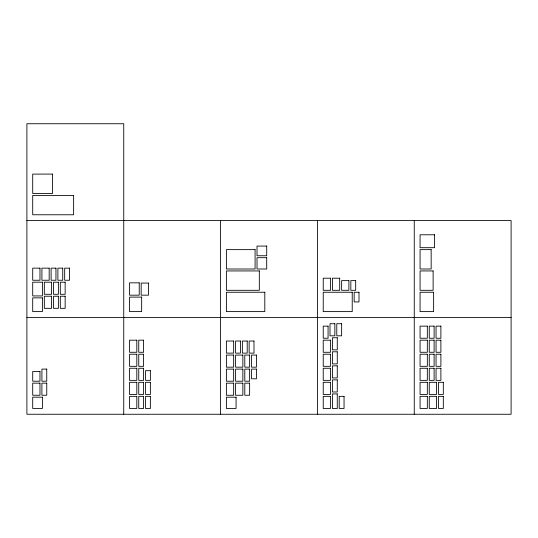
<?xml version="1.0" encoding="UTF-8"?>
<svg xmlns="http://www.w3.org/2000/svg" width="538" height="538" viewBox="0 0 538 538"><rect width="100%" height="100%" fill="white"/><g stroke="black" fill="none" stroke-linecap="round" stroke-linejoin="round"><path stroke-width="0.81" d="M26.9 220.58L511.1 220.58L511.1 414.26L26.9 414.26L26.9 123.74L123.74 123.74L123.74 414.26M26.9 317.42L511.1 317.42M414.26 220.58L414.26 414.26M317.42 220.58L317.42 414.26M220.58 220.58L220.58 414.26M52.563 174.097L32.71 174.097L32.71 193.465L52.563 193.465L52.563 174.097M73.625 195.402L32.71 195.402L32.71 214.77L73.625 214.77L73.625 195.402M434.596 234.783L420.07 234.783L420.07 247.695L434.596 247.695L434.596 234.783M266.7 246.074L257.016 246.074L257.016 255.758L266.7 255.758L266.7 246.074M255.079 249.632L226.39 249.632L226.39 269L255.079 269L255.079 249.632M431.16 249.632L420.07 249.632L420.07 269L431.16 269L431.16 249.632M266.7 257.695L257.016 257.695L257.016 269L266.7 269L266.7 257.695M39.973 268.146L32.71 268.146L32.71 280.251L39.973 280.251L39.973 268.146M49.173 268.146L41.91 268.146L41.91 280.251L49.173 280.251L49.173 268.146M55.952 268.146L51.11 268.146L51.11 280.251L55.952 280.251L55.952 268.146M62.731 268.146L57.889 268.146L57.889 280.251L62.731 280.251L62.731 268.146M69.51 268.146L64.668 268.146L64.668 280.251L69.51 280.251L69.51 268.146M259.316 270.937L226.39 270.937L226.39 290.305L259.316 290.305L259.316 270.937M433.117 270.937L420.07 270.937L420.07 290.305L433.117 290.305L433.117 270.937M330.493 278.2L323.23 278.2L323.23 290.305L330.493 290.305L330.493 278.2M339.693 278.2L332.43 278.2L332.43 290.305L339.693 290.305L339.693 278.2M348.893 280.621L341.63 280.621L341.63 290.305L348.893 290.305L348.893 280.621M355.672 280.621L350.83 280.621L350.83 290.305L355.672 290.305L355.672 280.621M42.394 282.188L32.71 282.188L32.71 295.927L42.394 295.927L42.394 282.188M51.594 282.188L44.331 282.188L44.331 294.293L51.594 294.293L51.594 282.188M58.373 282.188L53.531 282.188L53.531 294.293L58.373 294.293L58.373 282.188M65.152 282.188L60.31 282.188L60.31 294.293L65.152 294.293L65.152 282.188M139.234 282.833L129.55 282.833L129.55 295.174L139.234 295.174L139.234 282.833M148.434 283.069L141.171 283.069L141.171 295.174L148.434 295.174L148.434 283.069M264.804 292.242L226.39 292.242L226.39 311.61L264.804 311.61L264.804 292.242M352.222 292.242L323.23 292.242L323.23 311.61L352.222 311.61L352.222 292.242M359.001 292.242L354.159 292.242L354.159 301.926L359.001 301.926L359.001 292.242M433.628 292.242L420.07 292.242L420.07 311.61L433.628 311.61L433.628 292.242M51.594 296.23L44.331 296.23L44.331 308.335L51.594 308.335L51.594 296.23M58.373 296.23L53.531 296.23L53.531 308.335L58.373 308.335L58.373 296.23M65.152 296.23L60.31 296.23L60.31 308.335L65.152 308.335L65.152 296.23M141.655 297.111L129.55 297.111L129.55 311.61L141.655 311.61L141.655 297.111M42.394 297.864L32.71 297.864L32.71 311.61L42.394 311.61L42.394 297.864M334.851 323.715L330.009 323.715L330.009 335.82L334.851 335.82L334.851 323.715M341.63 323.715L336.788 323.715L336.788 335.82L341.63 335.82L341.63 323.715M328.072 326.136L323.23 326.136L323.23 338.241L328.072 338.241L328.072 326.136M427.333 326.136L420.07 326.136L420.07 338.241L427.333 338.241L427.333 326.136M434.112 326.136L429.27 326.136L429.27 338.241L434.112 338.241L434.112 326.136M440.891 326.136L436.049 326.136L436.049 338.241L440.891 338.241L440.891 326.136M337.272 337.756L332.43 337.756L332.43 349.861L337.272 349.861L337.272 337.756M136.813 340.177L129.55 340.177L129.55 352.282L136.813 352.282L136.813 340.177M143.592 340.177L138.75 340.177L138.75 352.282L143.592 352.282L143.592 340.177M330.493 340.177L323.23 340.177L323.23 352.282L330.493 352.282L330.493 340.177M427.333 340.177L420.07 340.177L420.07 352.282L427.333 352.282L427.333 340.177M434.112 340.177L429.27 340.177L429.27 352.282L434.112 352.282L434.112 340.177M440.891 340.177L436.049 340.177L436.049 352.282L440.891 352.282L440.891 340.177M233.653 341.025L226.39 341.025L226.39 353.13L233.653 353.13L233.653 341.025M240.432 341.025L235.59 341.025L235.59 353.13L240.432 353.13L240.432 341.025M247.211 341.025L242.369 341.025L242.369 353.13L247.211 353.13L247.211 341.025M253.99 341.025L249.148 341.025L249.148 353.13L253.99 353.13L253.99 341.025M337.272 351.798L332.43 351.798L332.43 363.903L337.272 363.903L337.272 351.798M136.813 354.219L129.55 354.219L129.55 366.324L136.813 366.324L136.813 354.219M143.592 354.219L138.75 354.219L138.75 366.324L143.592 366.324L143.592 354.219M330.493 354.219L323.23 354.219L323.23 366.324L330.493 366.324L330.493 354.219M427.333 354.219L420.07 354.219L420.07 366.324L427.333 366.324L427.333 354.219M434.112 354.219L429.27 354.219L429.27 366.324L434.112 366.324L434.112 354.219M440.891 354.219L436.049 354.219L436.049 366.324L440.891 366.324L440.891 354.219M233.653 355.067L226.39 355.067L226.39 367.172L233.653 367.172L233.653 355.067M242.853 355.067L235.59 355.067L235.59 367.172L242.853 367.172L242.853 355.067M249.632 355.067L244.79 355.067L244.79 367.172L249.632 367.172L249.632 355.067M256.411 355.067L251.569 355.067L251.569 367.172L256.411 367.172L256.411 355.067M337.272 365.84L332.43 365.84L332.43 377.945L337.272 377.945L337.272 365.84M136.813 368.261L129.55 368.261L129.55 380.366L136.813 380.366L136.813 368.261M143.592 368.261L138.75 368.261L138.75 380.366L143.592 380.366L143.592 368.261M330.493 368.261L323.23 368.261L323.23 380.366L330.493 380.366L330.493 368.261M427.333 368.261L420.07 368.261L420.07 380.366L427.333 380.366L427.333 368.261M434.112 368.261L429.27 368.261L429.27 380.366L434.112 380.366L434.112 368.261M440.891 368.261L436.049 368.261L436.049 380.366L440.891 380.366L440.891 368.261M46.752 369.102L41.91 369.102L41.91 381.207L46.752 381.207L46.752 369.102M233.653 369.108L226.39 369.108L226.39 381.213L233.653 381.213L233.653 369.108M242.853 369.108L235.59 369.108L235.59 381.213L242.853 381.213L242.853 369.108M249.632 369.108L244.79 369.108L244.79 381.213L249.632 381.213L249.632 369.108M256.411 369.108L251.569 369.108L251.569 378.792L256.411 378.792L256.411 369.108M150.371 370.682L145.529 370.682L145.529 380.366L150.371 380.366L150.371 370.682M39.973 371.523L32.71 371.523L32.71 381.207L39.973 381.207L39.973 371.523M337.272 379.882L332.43 379.882L332.43 391.987L337.272 391.987L337.272 379.882M136.813 382.303L129.55 382.303L129.55 394.408L136.813 394.408L136.813 382.303M143.592 382.303L138.75 382.303L138.75 394.408L143.592 394.408L143.592 382.303M150.371 382.303L145.529 382.303L145.529 394.408L150.371 394.408L150.371 382.303M330.493 382.303L323.23 382.303L323.23 394.408L330.493 394.408L330.493 382.303M427.333 382.303L420.07 382.303L420.07 394.408L427.333 394.408L427.333 382.303M436.533 382.303L429.27 382.303L429.27 394.408L436.533 394.408L436.533 382.303M443.312 382.303L438.47 382.303L438.47 394.408L443.312 394.408L443.312 382.303M39.973 383.143L32.71 383.143L32.71 395.248L39.973 395.248L39.973 383.143M46.752 383.143L41.91 383.143L41.91 395.248L46.752 395.248L46.752 383.143M233.653 383.15L226.39 383.15L226.39 395.255L233.653 395.255L233.653 383.15M242.853 383.15L235.59 383.15L235.59 395.255L242.853 395.255L242.853 383.15M249.632 383.15L244.79 383.15L244.79 395.255L249.632 395.255L249.632 383.15M337.272 393.924L332.43 393.924L332.43 408.45L337.272 408.45L337.272 393.924M136.813 396.345L129.55 396.345L129.55 408.45L136.813 408.45L136.813 396.345M143.592 396.345L138.75 396.345L138.75 408.45L143.592 408.45L143.592 396.345M150.371 396.345L145.529 396.345L145.529 408.45L150.371 408.45L150.371 396.345M330.493 396.345L323.23 396.345L323.23 408.45L330.493 408.45L330.493 396.345M344.051 396.345L339.209 396.345L339.209 408.45L344.051 408.45L344.051 396.345M427.333 396.345L420.07 396.345L420.07 408.45L427.333 408.45L427.333 396.345M436.533 396.345L429.27 396.345L429.27 408.45L436.533 408.45L436.533 396.345M443.312 396.345L438.47 396.345L438.47 408.45L443.312 408.45L443.312 396.345M42.394 397.185L32.71 397.185L32.71 408.45L42.394 408.45L42.394 397.185M236.074 397.192L226.39 397.192L226.39 408.45L236.074 408.45L236.074 397.192"/></g></svg>
